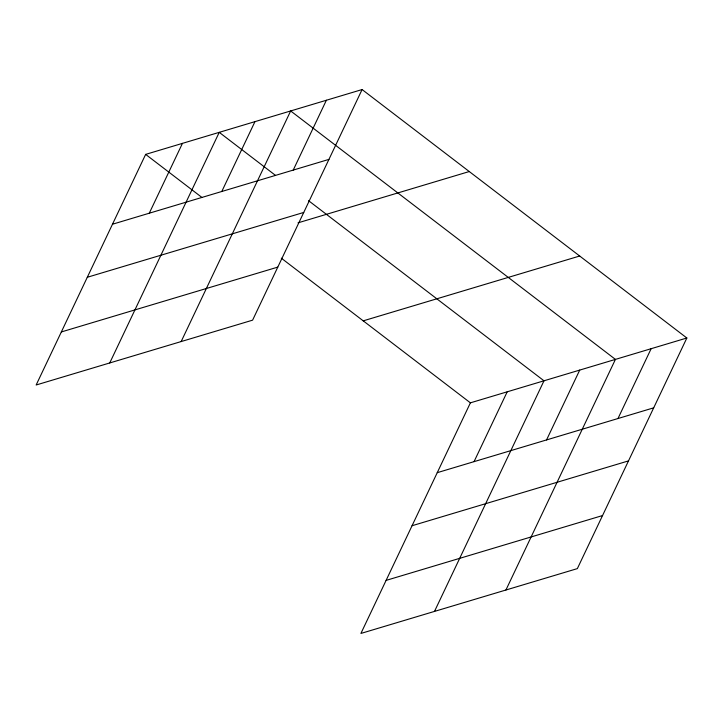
<?xml version="1.0" encoding="UTF-8"?>
<svg xmlns="http://www.w3.org/2000/svg" width="723" height="723" viewBox="0 0 723 723"><rect width="100%" height="100%" fill="white"/><g stroke="black" fill="none" stroke-linecap="round" stroke-linejoin="round"><path stroke-width="1.08" d="M362.096 89.553L145.648 154.388L36.15 384.998L252.598 320.162L362.096 89.553L686.85 338.002L577.352 568.612L360.904 633.447L470.402 402.838L686.85 338.002M149.281 213.204L182.449 143.371M109.742 362.955L219.241 132.345L275.508 175.391M221.789 191.487L254.957 121.654M181.166 341.554L290.664 110.953L615.427 359.394L505.928 590.004M293.222 170.095L326.38 100.253M474.044 461.654L507.203 391.812M434.496 611.396L543.994 380.795L308.549 200.669M546.552 439.936L579.71 370.095M617.975 418.536L651.134 348.703M112.49 224.229L328.929 159.394M87.293 277.28L303.741 212.445M298.03 222.838L469.263 171.541M61.338 331.947L277.786 267.112M363.235 320.849L579.683 256.014M437.243 472.67L653.691 407.835M412.056 525.729L628.495 460.894M386.1 580.388L602.539 515.553M145.648 154.388L201.916 197.433M281.31 258.174L470.402 402.838"/></g></svg>
